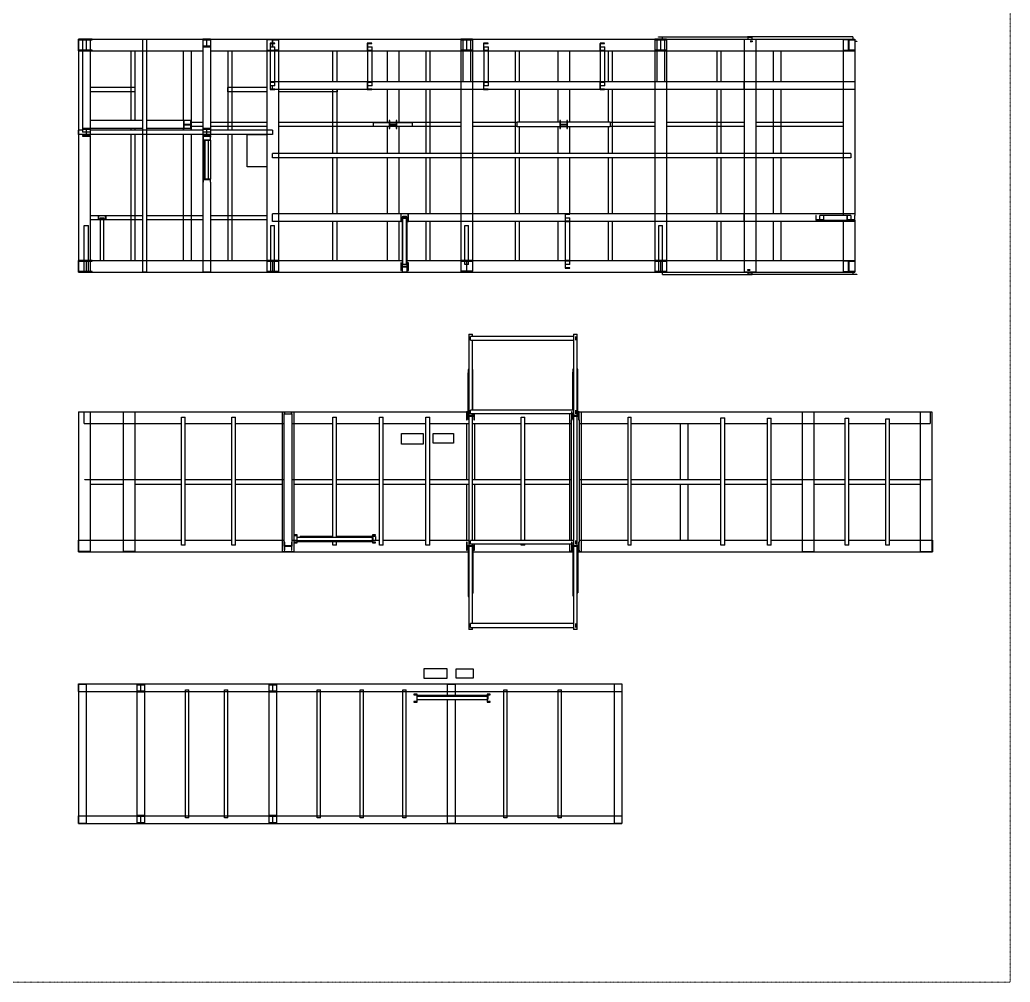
# Model space of a CAD drawing. Header units: inches. Extents: x 19 to 715735, y 34 to 210034.
# Drawn here: x 148226 to 160474, y 122592 to 134485 of the extents above; entities that cross this region are included whole.
import ezdxf

# ---------------------------------------------------------------- set-up
doc = ezdxf.new("R2010")
doc.units = ezdxf.units.IN
doc.header["$MEASUREMENT"] = 0
doc.linetypes.add('DIVIDE2', pattern=[0.625, 0.25, -0.125, 0, -0.125, 0, -0.125])
doc.layers.add('CABLEROUTEALL-EMBED 1_DWG$0$DwgTemplate', color=7, linetype='Continuous')
doc.layers.add('Junction Boxes', color=1, linetype='Continuous')
doc.layers.add('Layout', color=6, linetype='Continuous', lineweight=20)

msp = doc.modelspace()

# ---------------------------------------------------------------- linework, layer by layer
at = {"layer": 'CABLEROUTEALL-EMBED 1_DWG$0$DwgTemplate', "color": 252, "linetype": 'Continuous'}
for p, q in [((148952, 134246), (148976, 134246)), ((148952, 134246), (148952, 131367)), ((148952, 134246), (148976, 134246)), ((148952, 134102), (148952, 134246)), ((148976, 134246), (148952, 134246)), ((148952, 134246), (148952, 134237)), ((148952, 134237), (148976, 134237)), ((149120, 134246), (148976, 134246)), ((148976, 134246), (148976, 134237)), ((148976, 134237), (149045, 134237)), ((149000, 134246), (149000, 133095)), ((149000, 134246), (149096, 134246)), ((149045, 134237), (149045, 134112)), ((149052, 134112), (149052, 134237)), ((149052, 134237), (149120, 134237)), ((149096, 134246), (149096, 133095)), ((149120, 134246), (150488, 134246)), ((149120, 134237), (149120, 134246)), ((149743, 134246), (149794, 134246)), ((149743, 134246), (149743, 131367)), ((149794, 134246), (149794, 131367)), ((150488, 134246), (150584, 134246)), ((150488, 134246), (150488, 133095)), ((150488, 134246), (150488, 134239)), ((150584, 134246), (150488, 134246)), ((150488, 134239), (150533, 134239)), ((150533, 134239), (150533, 134158)), ((150539, 134239), (150584, 134239)), ((150539, 134158), (150539, 134239)), ((150584, 134246), (150584, 133095)), ((150584, 134246), (153680, 134246)), ((150584, 134239), (150584, 134246)), ((151280, 134246), (151424, 134246)), ((151280, 134237), (151280, 134246)), ((151280, 134246), (151424, 134246)), ((151280, 134246), (151280, 131511)), ((151349, 134237), (151280, 134237)), ((151349, 134198), (151349, 134237)), ((151356, 134237), (151424, 134237)), ((151356, 134198), (151356, 134237)), ((151424, 134246), (151424, 134237)), ((151424, 134246), (151424, 131511)), ((153824, 134246), (153680, 134246)), ((153680, 134246), (153680, 134237)), ((153680, 134237), (153680, 134112)), ((153680, 134237), (153749, 134237)), ((153704, 134246), (153800, 134246)), ((153704, 134246), (153704, 133719)), ((153749, 134237), (153749, 134112)), ((153755, 134112), (153755, 134237)), ((153755, 134237), (153824, 134237)), ((153800, 134246), (153800, 133719)), ((153824, 134237), (153824, 134246)), ((153824, 134246), (156080, 134246)), ((153824, 134237), (153824, 134112)), ((156224, 134246), (156080, 134246)), ((156080, 134246), (156080, 134237)), ((156080, 134237), (156080, 134112)), ((156080, 134237), (156148, 134237)), ((156104, 134246), (156200, 134246)), ((156104, 134246), (156104, 133719)), ((156124, 134277), (157227, 134277)), ((156124, 134272), (156124, 134277)), ((157227, 134272), (156124, 134272)), ((156148, 134237), (156148, 134112)), ((156155, 134112), (156155, 134237)), ((156155, 134237), (156224, 134237)), ((156175, 134246), (156175, 134272)), ((156200, 134246), (156200, 133719)), ((156224, 134237), (156224, 134246)), ((156224, 134246), (158551, 134246)), ((156224, 134237), (156224, 134112)), ((157184, 134246), (157184, 131367)), ((157184, 134246), (157328, 134246)), ((157284, 134277), (157227, 134277)), ((157227, 134277), (157227, 134272)), ((157227, 134272), (157279, 134272)), ((157228, 134272), (157228, 134246)), ((157232, 134246), (157232, 134272)), ((157279, 134272), (157279, 134246)), ((158528, 134277), (157284, 134277)), ((157284, 134246), (157284, 134277)), ((157328, 134246), (157328, 131367)), ((158407, 134237), (158407, 134246)), ((158407, 134246), (158551, 134246)), ((158407, 134246), (158407, 132067)), ((158407, 134246), (158551, 134246)), ((158476, 134237), (158407, 134237)), ((158476, 134112), (158476, 134237)), ((158483, 134237), (158551, 134237)), ((158483, 134112), (158483, 134237)), ((158528, 134277), (158528, 134246)), ((158551, 134246), (158551, 134237)), ((158551, 134246), (158551, 132065)), ((158551, 134246), (158551, 134102)), ((148976, 134112), (148952, 134112)), ((148952, 134112), (148952, 134102)), ((148976, 134112), (148976, 134102)), ((149045, 134112), (148976, 134112)), ((149120, 134112), (149052, 134112)), ((149120, 134102), (149120, 134112)), ((150488, 134158), (150488, 134150)), ((150533, 134158), (150488, 134158)), ((150488, 134150), (150584, 134150)), ((150584, 134158), (150539, 134158)), ((150584, 134150), (150584, 134158)), ((151280, 134112), (151321, 134112)), ((151280, 134112), (151280, 134102)), ((151379, 134198), (151321, 134198)), ((151321, 134198), (151321, 134102)), ((151323, 134150), (151381, 134150)), ((151323, 134150), (151323, 133671)), ((151326, 134107), (151326, 134194)), ((151326, 134194), (151379, 134194)), ((151349, 134150), (151349, 134194)), ((151356, 134150), (151356, 134194)), ((151379, 134194), (151379, 134198)), ((151381, 133671), (151381, 134150)), ((151424, 134112), (151381, 134112)), ((151424, 134102), (151424, 134112)), ((152523, 134198), (152523, 134102)), ((152581, 134198), (152523, 134198)), ((152526, 134150), (152526, 133671)), ((152526, 134150), (152583, 134150)), ((152528, 134107), (152528, 134194)), ((152528, 134194), (152581, 134194)), ((152581, 134194), (152581, 134198)), ((152583, 133671), (152583, 134150)), ((153749, 134112), (153680, 134112)), ((153680, 134112), (153680, 134102)), ((153824, 134112), (153755, 134112)), ((153824, 134102), (153824, 134112)), ((153961, 134198), (153961, 134102)), ((154018, 134198), (153961, 134198)), ((153963, 134150), (153963, 133671)), ((153963, 134150), (154021, 134150)), ((153965, 134107), (153965, 134194)), ((153965, 134194), (154018, 134194)), ((154018, 134194), (154018, 134198)), ((154021, 133671), (154021, 134150)), ((155458, 134198), (155401, 134198)), ((155401, 134198), (155401, 134102)), ((155403, 134150), (155403, 133671)), ((155403, 134150), (155461, 134150)), ((155405, 134107), (155405, 134194)), ((155405, 134194), (155458, 134194)), ((155458, 134194), (155458, 134198)), ((155461, 133671), (155461, 134150)), ((156080, 134112), (156080, 134102)), ((156148, 134112), (156080, 134112)), ((156224, 134112), (156155, 134112)), ((156224, 134102), (156224, 134112)), ((157283, 134221), (157256, 134221)), ((157256, 134216), (157283, 134216)), ((157283, 134221), (157289, 134221)), ((157283, 134216), (157283, 134221)), ((157289, 134216), (157283, 134216)), ((158407, 134112), (158407, 134102)), ((158407, 134112), (158476, 134112)), ((158551, 134112), (158483, 134112)), ((158551, 134221), (158579, 134221)), ((158579, 134216), (158551, 134216)), ((158551, 134102), (158551, 134112)), ((158579, 134221), (158579, 134216)), ((148952, 134102), (148976, 134102)), ((148952, 134102), (148976, 134102)), ((148976, 134102), (149120, 134102)), ((149120, 134102), (150488, 134102)), ((149599, 134102), (149599, 133239)), ((149650, 134102), (149650, 133239)), ((150248, 134102), (150248, 133239)), ((150344, 134102), (150344, 133239)), ((150584, 134102), (151321, 134102)), ((150799, 134102), (150799, 133120)), ((150850, 134102), (150850, 133120)), ((151280, 134102), (151321, 134102)), ((151321, 134102), (151379, 134102)), ((151379, 134107), (151326, 134107)), ((151379, 134102), (151379, 134107)), ((151381, 134102), (152523, 134102)), ((151381, 134102), (151424, 134102)), ((152095, 134102), (152095, 133719)), ((152146, 134102), (152146, 133719)), ((152523, 134102), (152581, 134102)), ((152581, 134107), (152528, 134107)), ((152581, 134102), (152581, 134107)), ((152583, 134102), (153680, 134102)), ((152768, 134102), (152768, 133719)), ((152912, 134102), (152912, 133719)), ((153247, 134102), (153247, 133719)), ((153297, 134102), (153297, 133719)), ((153680, 134102), (153680, 131512)), ((153680, 134102), (153824, 134102)), ((153824, 134102), (153824, 131512)), ((153824, 134102), (153961, 134102)), ((153961, 134102), (154018, 134102)), ((154018, 134107), (153965, 134107)), ((154018, 134102), (154018, 134107)), ((154021, 134102), (155401, 134102)), ((154350, 134102), (154350, 133719)), ((154401, 134102), (154401, 133719)), ((154880, 134102), (154880, 133719)), ((155024, 134102), (155024, 133719)), ((155401, 134102), (155458, 134102)), ((155458, 134107), (155405, 134107)), ((155458, 134102), (155458, 134107)), ((155461, 134102), (156080, 134102)), ((155502, 134102), (155502, 133719)), ((155553, 134102), (155553, 133719)), ((156080, 134102), (156080, 131511)), ((156080, 134102), (156224, 134102)), ((156224, 134102), (156224, 131511)), ((156224, 134102), (158551, 134102)), ((156846, 134102), (156846, 133719)), ((156897, 134102), (156897, 133719)), ((157543, 134102), (157543, 133719)), ((157639, 134102), (157639, 133719)), ((158407, 134102), (158551, 134102)), ((149650, 133648), (149096, 133648)), ((149650, 133648), (149650, 133597)), ((150800, 133597), (150800, 133648)), ((151280, 133648), (150800, 133648)), ((151321, 133719), (151321, 133623)), ((151379, 133719), (151321, 133719)), ((151321, 133623), (151379, 133623)), ((151381, 133671), (151323, 133671)), ((151326, 133714), (151379, 133714)), ((151326, 133627), (151326, 133714)), ((151379, 133627), (151326, 133627)), ((151352, 133627), (151352, 133671)), ((151379, 133714), (151379, 133719)), ((151379, 133623), (151379, 133627)), ((152523, 133623), (151379, 133623)), ((152523, 133719), (151381, 133719)), ((152095, 133623), (152095, 132832)), ((152146, 133623), (152146, 132832)), ((152149, 133623), (152149, 133597)), ((152523, 133719), (152523, 133623)), ((152581, 133719), (152523, 133719)), ((152523, 133623), (152581, 133623)), ((152583, 133671), (152526, 133671)), ((152528, 133714), (152581, 133714)), ((152528, 133627), (152528, 133714)), ((152581, 133627), (152528, 133627)), ((152581, 133714), (152581, 133719)), ((152581, 133623), (152581, 133627)), ((153961, 133623), (152581, 133623)), ((153704, 133719), (152583, 133719)), ((152768, 133623), (152768, 133214)), ((152912, 133623), (152912, 133214)), ((153247, 133623), (153247, 132832)), ((153297, 133623), (153297, 132832)), ((153800, 133719), (153704, 133719)), ((153961, 133719), (153800, 133719)), ((153961, 133719), (153961, 133623)), ((154018, 133719), (153961, 133719)), ((153961, 133623), (154018, 133623)), ((154021, 133671), (153963, 133671)), ((153965, 133627), (153965, 133714)), ((153965, 133714), (154018, 133714)), ((154018, 133627), (153965, 133627)), ((154018, 133714), (154018, 133719)), ((154018, 133623), (154018, 133627)), ((155401, 133623), (154018, 133623)), ((155401, 133719), (154021, 133719)), ((154350, 133623), (154350, 132832)), ((154401, 133623), (154401, 133219)), ((154880, 133623), (154880, 133219)), ((155024, 133623), (155024, 133219)), ((155458, 133719), (155401, 133719)), ((155401, 133719), (155401, 133623)), ((155401, 133623), (155458, 133623)), ((155461, 133671), (155403, 133671)), ((155405, 133714), (155458, 133714)), ((155405, 133627), (155405, 133714)), ((155458, 133627), (155405, 133627)), ((155458, 133714), (155458, 133719)), ((155458, 133623), (155458, 133627)), ((157184, 133623), (155458, 133623)), ((156104, 133719), (155461, 133719)), ((155502, 133623), (155502, 133219)), ((155553, 133623), (155553, 132832)), ((156200, 133719), (156104, 133719)), ((157184, 133719), (156200, 133719)), ((156846, 133623), (156846, 132832)), ((156897, 133623), (156897, 132832)), ((157184, 133719), (157184, 133623)), ((157184, 133623), (157184, 133719)), ((158551, 133719), (157184, 133719)), ((158551, 133623), (157184, 133623)), ((157543, 133623), (157543, 132832)), ((157639, 133623), (157639, 132832)), ((158551, 133719), (158551, 133623)), ((149650, 133597), (149096, 133597)), ((151280, 133597), (150800, 133597)), ((152149, 133597), (151424, 133597)), ((149096, 133143), (149000, 133143)), ((149000, 133143), (149000, 133135)), ((149000, 133135), (149046, 133135)), ((149046, 133135), (149046, 133054)), ((149051, 133054), (149051, 133135)), ((149051, 133135), (149096, 133135)), ((149743, 133239), (149096, 133239)), ((149743, 133143), (149096, 133143)), ((149096, 133135), (149096, 133143)), ((149599, 133143), (149599, 133120)), ((149650, 133143), (149650, 133120)), ((150345, 133239), (149794, 133239)), ((150345, 133143), (149794, 133143)), ((150248, 133143), (150248, 133120)), ((150251, 133239), (150251, 133143)), ((150259, 133239), (150251, 133239)), ((150251, 133143), (150259, 133143)), ((150259, 133193), (150259, 133239)), ((150339, 133193), (150259, 133193)), ((150259, 133143), (150259, 133188)), ((150259, 133188), (150339, 133188)), ((150347, 133239), (150339, 133239)), ((150339, 133239), (150339, 133193)), ((150339, 133188), (150339, 133143)), ((150339, 133143), (150347, 133143)), ((150344, 133143), (150344, 133120)), ((150345, 133239), (150345, 133143)), ((150347, 133143), (150347, 133239)), ((150488, 133216), (150347, 133216)), ((150488, 133165), (150347, 133165)), ((150584, 133143), (150488, 133143)), ((150488, 133143), (150488, 133135)), ((150488, 133135), (150533, 133135)), ((150533, 133135), (150533, 133054)), ((150539, 133135), (150584, 133135)), ((150539, 133054), (150539, 133135)), ((151280, 133216), (150584, 133216)), ((151280, 133165), (150584, 133165)), ((150584, 133135), (150584, 133143)), ((152792, 133216), (151424, 133216)), ((152792, 133165), (151424, 133165)), ((152600, 133168), (152600, 133214)), ((153080, 133214), (152600, 133214)), ((153080, 133168), (152600, 133168)), ((152768, 133168), (152768, 132832)), ((152792, 133239), (152792, 133143)), ((152800, 133239), (152792, 133239)), ((152792, 133143), (152800, 133143)), ((152800, 133193), (152800, 133239)), ((152880, 133216), (152800, 133216)), ((152880, 133193), (152800, 133193)), ((152800, 133143), (152800, 133188)), ((152800, 133188), (152880, 133188)), ((152880, 133165), (152800, 133165)), ((152888, 133239), (152880, 133239)), ((152880, 133239), (152880, 133193)), ((152880, 133188), (152880, 133143)), ((152880, 133143), (152888, 133143)), ((152888, 133143), (152888, 133239)), ((153680, 133216), (152888, 133216)), ((153680, 133165), (152888, 133165)), ((152912, 133168), (152912, 132832)), ((153080, 133214), (153080, 133168)), ((154376, 133216), (153824, 133216)), ((154376, 133165), (153824, 133165)), ((155528, 133219), (154376, 133219)), ((154376, 133162), (154376, 133219)), ((155528, 133162), (154376, 133162)), ((154401, 133162), (154401, 132832)), ((154880, 133162), (154880, 132832)), ((154904, 133239), (154904, 133143)), ((154911, 133239), (154904, 133239)), ((154904, 133143), (154911, 133143)), ((154911, 133193), (154911, 133239)), ((154992, 133193), (154911, 133193)), ((154911, 133143), (154911, 133188)), ((154911, 133188), (154992, 133188)), ((155000, 133239), (154992, 133239)), ((154992, 133239), (154992, 133193)), ((154992, 133188), (154992, 133143)), ((154992, 133143), (155000, 133143)), ((155000, 133143), (155000, 133239)), ((155024, 133162), (155024, 132832)), ((155502, 133162), (155502, 132832)), ((155528, 133219), (155528, 133162)), ((156080, 133216), (155528, 133216)), ((156080, 133165), (155528, 133165)), ((157184, 133216), (156224, 133216)), ((157184, 133165), (156224, 133165)), ((158407, 133216), (157328, 133216)), ((158407, 133165), (157328, 133165)), ((148952, 133069), (148952, 133120)), ((149000, 133120), (148952, 133120)), ((149046, 133069), (148952, 133069)), ((149096, 133095), (149000, 133095)), ((149000, 133054), (149000, 133047)), ((149046, 133054), (149000, 133054)), ((149000, 133047), (149096, 133047)), ((150533, 133069), (149051, 133069)), ((149096, 133054), (149051, 133054)), ((150488, 133120), (149096, 133120)), ((149096, 133095), (149096, 133054)), ((149096, 133047), (149096, 133054)), ((149096, 133047), (149096, 131511)), ((149599, 133069), (149599, 131511)), ((149650, 133069), (149650, 131511)), ((150248, 133069), (150248, 131511)), ((150344, 133069), (150344, 131511)), ((150584, 133095), (150488, 133095)), ((150488, 133095), (150488, 133054)), ((150488, 133054), (150488, 133047)), ((150533, 133054), (150488, 133054)), ((150488, 133047), (150584, 133047)), ((150488, 133047), (150488, 133034)), ((150488, 133034), (150488, 132996)), ((150496, 133034), (150488, 133034)), ((150496, 132999), (150496, 133034)), ((151352, 133069), (150539, 133069)), ((150584, 133054), (150539, 133054)), ((150586, 133034), (150579, 133034)), ((150579, 133034), (150579, 132999)), ((151352, 133120), (150584, 133120)), ((150584, 133095), (150584, 133054)), ((150584, 133047), (150584, 133054)), ((150584, 133047), (150584, 133034)), ((150586, 132996), (150586, 133034)), ((150799, 133069), (150799, 131511)), ((150850, 133069), (150850, 131511)), ((151352, 133120), (151352, 133069)), ((150488, 132996), (150488, 132516)), ((150488, 132996), (150586, 132996)), ((150579, 132999), (150496, 132999)), ((150508, 132516), (150508, 132996)), ((150508, 132516), (150508, 132996)), ((150518, 132516), (150518, 132996)), ((150557, 132996), (150557, 132516)), ((150584, 132996), (150584, 132516)), ((158503, 132832), (151352, 132832)), ((151352, 132781), (151352, 132832)), ((158503, 132781), (151352, 132781)), ((152095, 132781), (152095, 132087)), ((152146, 132781), (152146, 132087)), ((152768, 132781), (152768, 132087)), ((152912, 132781), (152912, 132087)), ((153247, 132781), (153247, 132087)), ((153297, 132781), (153297, 132087)), ((154350, 132781), (154350, 132087)), ((154401, 132781), (154401, 132087)), ((154880, 132781), (154880, 132087)), ((155024, 132781), (155024, 132087)), ((155502, 132781), (155502, 132087)), ((155553, 132781), (155553, 132087)), ((156846, 132781), (156846, 132087)), ((156897, 132781), (156897, 132087)), ((157543, 132781), (157543, 132087)), ((157639, 132781), (157639, 132087)), ((158503, 132832), (158503, 132781)), ((150586, 132516), (150488, 132516)), ((150488, 132516), (150488, 132477)), ((150488, 132477), (150488, 131367)), ((150488, 132477), (150496, 132477)), ((150496, 132513), (150579, 132513)), ((150496, 132477), (150496, 132513)), ((150579, 132513), (150579, 132477)), ((150579, 132477), (150586, 132477)), ((150584, 132477), (150584, 131367)), ((150586, 132477), (150586, 132516)), ((149743, 132064), (149096, 132064)), ((149204, 132062), (149196, 132062)), ((149196, 132062), (149196, 132016)), ((149204, 132021), (149204, 132062)), ((149221, 132039), (149221, 131511)), ((149221, 132039), (149267, 132039)), ((149267, 131511), (149267, 132039)), ((149292, 132062), (149283, 132062)), ((149283, 132062), (149283, 132021)), ((149292, 132016), (149292, 132062)), ((150488, 132064), (149794, 132064)), ((151280, 132064), (150584, 132064)), ((152936, 132087), (151352, 132087)), ((151352, 131991), (151352, 132087)), ((152944, 132087), (152936, 132087)), ((152936, 132087), (152936, 131991)), ((153024, 132087), (152944, 132087)), ((152944, 132042), (152944, 132087)), ((153024, 132042), (152944, 132042)), ((152944, 131991), (152944, 132036)), ((152944, 132036), (153024, 132036)), ((152954, 132036), (152954, 131437)), ((152961, 131463), (152961, 132060)), ((152961, 132060), (153007, 132060)), ((153007, 131463), (153007, 132060)), ((153014, 132036), (153014, 131437)), ((153024, 132087), (153024, 132042)), ((153032, 132087), (153024, 132087)), ((153024, 132036), (153024, 131991)), ((154969, 132087), (153032, 132087)), ((153032, 131991), (153032, 132087)), ((154969, 132087), (154969, 131991)), ((155026, 132087), (154969, 132087)), ((154971, 132039), (154971, 131463)), ((154971, 132039), (155029, 132039)), ((154973, 132082), (155026, 132082)), ((154973, 131996), (154973, 132082)), ((157184, 132087), (155026, 132087)), ((155026, 132082), (155026, 132087)), ((155029, 131463), (155029, 132039)), ((157184, 132087), (157184, 131991)), ((157184, 131991), (157184, 132087)), ((158551, 132087), (157184, 132087)), ((158071, 132065), (158071, 132008)), ((158076, 132065), (158071, 132065)), ((158076, 132012), (158076, 132065)), ((158503, 132067), (158119, 132067)), ((158119, 132010), (158119, 132067)), ((158167, 132065), (158163, 132065)), ((158163, 132065), (158163, 132012)), ((158167, 132008), (158167, 132065)), ((158460, 132065), (158455, 132065)), ((158455, 132065), (158455, 132008)), ((158460, 132012), (158460, 132065)), ((158503, 132067), (158503, 132010)), ((158551, 132065), (158547, 132065)), ((158547, 132065), (158547, 132012)), ((158551, 132087), (158551, 132065)), ((158551, 132008), (158551, 132065)), ((149020, 131367), (149020, 131943)), ((149020, 131943), (149077, 131943)), ((149077, 131367), (149077, 131943)), ((149221, 132013), (149096, 132013)), ((149196, 132016), (149292, 132016)), ((149283, 132021), (149204, 132021)), ((149743, 132013), (149267, 132013)), ((150488, 132013), (149794, 132013)), ((151280, 132013), (150584, 132013)), ((151329, 131943), (151375, 131943)), ((151329, 131367), (151329, 131943)), ((152936, 131991), (151352, 131991)), ((151375, 131367), (151375, 131943)), ((152095, 131991), (152095, 131511)), ((152146, 131991), (152146, 131511)), ((152768, 131991), (152768, 131511)), ((152912, 131991), (152912, 131511)), ((152936, 131991), (152944, 131991)), ((152961, 131991), (152944, 131991)), ((153024, 131991), (153007, 131991)), ((153024, 131991), (153032, 131991)), ((154969, 131991), (153032, 131991)), ((153247, 131991), (153247, 131511)), ((153297, 131991), (153297, 131511)), ((153729, 131943), (153775, 131943)), ((153729, 131463), (153729, 131943)), ((153775, 131463), (153775, 131943)), ((154350, 131991), (154350, 131511)), ((154401, 131991), (154401, 131511)), ((154880, 131991), (154880, 131511)), ((154969, 131991), (155026, 131991)), ((155026, 131996), (154973, 131996)), ((155026, 131991), (155026, 131996)), ((157184, 131991), (155029, 131991)), ((155502, 131991), (155502, 131511)), ((155553, 131991), (155553, 131511)), ((156129, 131367), (156129, 131943)), ((156129, 131943), (156175, 131943)), ((156175, 131367), (156175, 131943)), ((156846, 131991), (156846, 131511)), ((156897, 131991), (156897, 131511)), ((158551, 131991), (157184, 131991)), ((157543, 131991), (157543, 131511)), ((157639, 131991), (157639, 131511)), ((158071, 132008), (158167, 132008)), ((158163, 132012), (158076, 132012)), ((158119, 132010), (158503, 132010)), ((158407, 132010), (158407, 131367)), ((158455, 132008), (158551, 132008)), ((158547, 132012), (158460, 132012)), ((158551, 132008), (158551, 131367)), ((158551, 132008), (158551, 131991)), ((148952, 131367), (148952, 131511)), ((148952, 131511), (148976, 131511)), ((148952, 131511), (148952, 131501)), ((148976, 131511), (148952, 131511)), ((148952, 131501), (148976, 131501)), ((148976, 131511), (148976, 131501)), ((149120, 131511), (148976, 131511)), ((148976, 131501), (149045, 131501)), ((149045, 131501), (149045, 131376)), ((149052, 131501), (149120, 131501)), ((149052, 131376), (149052, 131501)), ((149096, 131501), (149096, 131376)), ((149120, 131511), (151280, 131511)), ((149120, 131501), (149120, 131511)), ((151424, 131511), (151280, 131511)), ((151280, 131511), (151280, 131501)), ((151280, 131501), (151349, 131501)), ((151280, 131501), (151280, 131376)), ((151349, 131501), (151349, 131376)), ((151356, 131501), (151424, 131501)), ((151356, 131376), (151356, 131501)), ((151424, 131511), (152961, 131511)), ((151424, 131501), (151424, 131511)), ((151424, 131501), (151424, 131376)), ((152944, 131482), (152936, 131482)), ((152936, 131482), (152936, 131386)), ((152944, 131437), (152944, 131482)), ((153024, 131437), (152944, 131437)), ((152944, 131431), (153024, 131431)), ((152944, 131386), (152944, 131431)), ((152954, 131431), (152954, 131367)), ((153007, 131463), (152961, 131463)), ((153007, 131511), (153680, 131511)), ((153014, 131431), (153014, 131367)), ((153032, 131482), (153024, 131482)), ((153024, 131482), (153024, 131437)), ((153024, 131431), (153024, 131386)), ((153032, 131386), (153032, 131482)), ((153824, 131512), (153680, 131512)), ((153680, 131512), (153680, 131502)), ((153680, 131502), (153680, 131377)), ((153680, 131502), (153749, 131502)), ((153680, 131501), (153680, 131502)), ((153729, 131501), (153680, 131501)), ((153775, 131463), (153729, 131463)), ((153749, 131502), (153749, 131377)), ((153755, 131377), (153755, 131502)), ((153755, 131502), (153824, 131502)), ((153775, 131501), (153824, 131501)), ((153824, 131502), (153824, 131512)), ((153824, 131511), (154969, 131511)), ((153824, 131502), (153824, 131377)), ((153824, 131502), (153824, 131501)), ((154969, 131511), (154969, 131415)), ((155026, 131511), (154969, 131511)), ((155029, 131463), (154971, 131463)), ((154973, 131420), (154973, 131506)), ((154973, 131506), (155026, 131506)), ((155026, 131420), (154973, 131420)), ((155026, 131506), (155026, 131511)), ((155026, 131415), (155026, 131420)), ((155029, 131511), (156080, 131511)), ((156224, 131511), (156080, 131511)), ((156080, 131511), (156080, 131501)), ((156080, 131501), (156080, 131376)), ((156080, 131501), (156148, 131501)), ((156148, 131501), (156148, 131376)), ((156155, 131376), (156155, 131501)), ((156155, 131501), (156224, 131501)), ((156224, 131511), (158551, 131511)), ((156224, 131501), (156224, 131511)), ((156224, 131501), (156224, 131376)), ((158407, 131511), (158551, 131511)), ((158407, 131501), (158407, 131511)), ((158476, 131501), (158407, 131501)), ((158476, 131376), (158476, 131501)), ((158483, 131376), (158483, 131501)), ((158483, 131501), (158551, 131501)), ((158551, 131511), (158551, 131367)), ((158551, 131511), (158551, 131501)), ((148976, 131376), (148952, 131376)), ((148952, 131376), (148952, 131367)), ((148976, 131367), (148952, 131367)), ((148952, 131367), (148976, 131367)), ((148952, 131367), (148976, 131367)), ((148976, 131376), (148976, 131367)), ((149045, 131376), (148976, 131376)), ((148976, 131367), (149120, 131367)), ((149077, 131367), (149020, 131367)), ((149120, 131376), (149052, 131376)), ((149120, 131367), (149120, 131376)), ((149120, 131367), (151280, 131367)), ((149794, 131367), (149743, 131367)), ((150584, 131367), (150488, 131367)), ((151280, 131376), (151280, 131367)), ((151349, 131376), (151280, 131376)), ((151280, 131367), (151424, 131367)), ((151375, 131367), (151329, 131367)), ((151424, 131376), (151356, 131376)), ((151424, 131367), (151424, 131376)), ((151424, 131367), (156080, 131367)), ((152936, 131386), (152944, 131386)), ((153014, 131367), (152954, 131367)), ((153024, 131386), (153032, 131386)), ((153749, 131377), (153680, 131377)), ((153680, 131377), (153680, 131368)), ((153680, 131368), (153680, 131367)), ((153680, 131368), (153824, 131368)), ((153680, 131368), (153680, 131367)), ((153824, 131367), (153680, 131367)), ((153680, 131367), (153824, 131367)), ((153824, 131377), (153755, 131377)), ((153824, 131368), (153824, 131377)), ((153824, 131368), (153824, 131367)), ((153824, 131367), (153824, 131368)), ((154969, 131415), (155026, 131415)), ((156148, 131376), (156080, 131376)), ((156080, 131376), (156080, 131367)), ((156080, 131367), (156224, 131367)), ((156175, 131367), (156129, 131367)), ((156224, 131376), (156155, 131376)), ((156175, 131337), (156175, 131367)), ((156175, 131337), (157228, 131337)), ((156224, 131367), (156224, 131376)), ((156224, 131367), (158551, 131367)), ((157328, 131367), (157184, 131367)), ((157223, 131397), (157227, 131397)), ((157227, 131392), (157223, 131392)), ((157227, 131397), (157227, 131392)), ((157256, 131397), (157227, 131397)), ((157227, 131392), (157256, 131392)), ((157228, 131367), (157228, 131337)), ((157228, 131337), (157283, 131337)), ((157232, 131341), (157232, 131367)), ((157283, 131341), (157232, 131341)), ((157279, 131367), (157279, 131341)), ((157283, 131341), (158579, 131341)), ((157283, 131337), (157283, 131341)), ((158579, 131337), (157283, 131337)), ((157284, 131341), (157284, 131367)), ((158407, 131376), (158476, 131376)), ((158407, 131376), (158407, 131367)), ((158551, 131367), (158407, 131367)), ((158407, 131367), (158551, 131367)), ((158551, 131376), (158483, 131376)), ((158528, 131367), (158528, 131341)), ((158551, 131367), (158551, 131376)), ((158579, 131341), (158579, 131337)), ((153777, 130599), (153777, 126951)), ((153777, 130599), (153823, 130599)), ((153800, 130527), (153800, 130573)), ((155073, 130573), (153800, 130573)), ((153823, 130573), (153823, 130599)), ((155073, 130599), (155073, 126951)), ((155073, 130599), (155119, 130599)), ((155096, 130573), (155096, 130527)), ((155119, 126951), (155119, 130599)), ((153800, 130527), (155073, 130527)), ((153823, 129662), (153823, 130527)), ((153770, 130163), (153770, 130123)), ((153777, 130163), (153770, 130163)), ((153770, 129594), (153770, 130123)), ((153770, 130123), (153775, 130123)), ((153775, 130160), (153777, 130160)), ((153775, 130123), (153775, 130160)), ((153775, 130123), (153775, 129594)), ((153830, 130163), (153823, 130163)), ((153823, 130160), (153830, 130160)), ((153830, 130160), (153830, 130163)), ((153830, 129662), (153830, 130160)), ((155066, 130169), (155066, 130129)), ((155073, 130169), (155066, 130169)), ((155066, 130129), (155071, 130129)), ((155066, 129662), (155066, 130129)), ((155071, 130129), (155071, 130165)), ((155071, 130165), (155073, 130165)), ((155071, 130129), (155071, 129662)), ((155126, 130169), (155119, 130169)), ((155119, 130165), (155126, 130165)), ((155126, 130165), (155126, 130169)), ((155126, 129594), (155126, 130165)), ((148952, 129639), (149096, 129639)), ((148952, 129639), (148952, 127915)), ((149024, 129639), (153752, 129639)), ((149024, 129495), (149024, 129639)), ((149096, 129639), (149096, 127915)), ((149504, 129639), (149504, 127915)), ((149504, 129639), (149648, 129639)), ((149648, 129639), (149648, 127915)), ((151472, 129639), (151472, 127911)), ((151472, 129639), (151616, 129639)), ((151496, 129636), (151496, 129615)), ((151504, 129615), (151496, 129615)), ((151496, 129615), (151592, 129615)), ((151496, 127981), (151496, 129615)), ((151504, 129615), (151504, 129636)), ((151584, 129615), (151584, 129636)), ((151592, 129615), (151584, 129615)), ((151592, 129615), (151592, 129636)), ((151592, 129615), (151592, 127981)), ((151616, 129639), (151616, 127911)), ((153752, 129639), (153752, 129543)), ((153760, 129639), (153752, 129639)), ((153760, 129639), (153770, 129639)), ((153760, 129594), (153760, 129639)), ((153840, 129594), (153760, 129594)), ((153760, 129588), (153840, 129588)), ((153760, 129543), (153760, 129588)), ((153770, 129547), (153770, 129588)), ((153775, 129588), (153775, 129547)), ((153777, 129584), (153775, 129584)), ((153800, 129616), (153800, 129662)), ((155073, 129662), (153800, 129662)), ((155048, 129616), (153800, 129616)), ((153823, 128052), (153823, 129616)), ((153830, 129584), (153823, 129584)), ((153830, 129594), (153830, 129616)), ((153830, 129584), (153830, 129588)), ((153840, 129616), (153840, 129594)), ((153840, 129588), (153840, 129543)), ((153848, 129543), (153848, 129616)), ((155024, 129616), (155024, 128052)), ((155048, 129639), (155048, 129543)), ((155055, 129639), (155048, 129639)), ((155055, 129594), (155055, 129639)), ((155073, 129616), (155055, 129616)), ((155136, 129594), (155055, 129594)), ((155055, 129588), (155136, 129588)), ((155055, 129543), (155055, 129588)), ((155066, 129594), (155066, 129616)), ((155066, 129553), (155066, 129588)), ((155071, 129616), (155071, 129594)), ((155071, 129588), (155071, 129553)), ((155096, 129662), (155096, 129616)), ((155126, 129639), (155136, 129639)), ((155136, 129639), (155136, 129594)), ((155144, 129639), (155136, 129639)), ((155136, 129588), (155136, 129543)), ((155144, 129543), (155144, 129639)), ((155144, 129639), (159483, 129639)), ((155144, 129639), (155168, 129639)), ((155168, 129639), (155168, 127912)), ((157903, 129639), (157903, 127912)), ((157903, 129639), (158047, 129639)), ((158047, 129639), (158047, 127912)), ((159360, 129639), (159504, 129639)), ((159360, 129639), (159360, 127912)), ((159483, 129639), (159483, 129495)), ((159504, 129639), (159504, 127912)), ((149024, 129495), (150225, 129495)), ((150225, 127992), (150225, 129575)), ((150225, 129575), (150271, 129575)), ((150271, 127992), (150271, 129575)), ((150271, 129495), (150849, 129495)), ((150849, 129575), (150895, 129575)), ((150849, 127992), (150849, 129575)), ((150895, 127992), (150895, 129575)), ((150895, 129495), (151496, 129495)), ((151592, 129495), (152097, 129495)), ((152097, 128089), (152097, 129575)), ((152097, 129575), (152143, 129575)), ((152143, 128089), (152143, 129575)), ((152143, 129495), (152673, 129495)), ((152673, 127992), (152673, 129575)), ((152673, 129575), (152719, 129575)), ((152719, 127992), (152719, 129575)), ((152719, 129495), (153249, 129495)), ((153249, 127992), (153249, 129575)), ((153249, 129575), (153295, 129575)), ((153295, 127992), (153295, 129575)), ((153295, 129495), (153777, 129495)), ((153752, 129543), (153760, 129543)), ((153752, 129495), (153752, 128805)), ((153775, 129547), (153770, 129547)), ((153823, 129495), (154425, 129495)), ((153840, 129543), (153848, 129543)), ((153848, 129495), (153848, 128805)), ((154425, 128052), (154425, 129575)), ((154425, 129575), (154471, 129575)), ((154471, 128052), (154471, 129575)), ((154471, 129495), (155048, 129495)), ((155048, 129543), (155055, 129543)), ((155048, 128052), (155048, 129543)), ((155071, 129553), (155066, 129553)), ((155136, 129543), (155144, 129543)), ((155144, 129543), (155144, 128029)), ((155144, 129495), (155749, 129495)), ((155749, 127992), (155749, 129575)), ((155749, 129575), (155786, 129575)), ((155786, 127992), (155786, 129575)), ((155786, 129495), (156897, 129495)), ((156392, 129495), (156392, 128805)), ((156488, 129495), (156488, 128805)), ((156897, 129566), (156943, 129566)), ((156897, 127992), (156897, 129566)), ((156943, 127992), (156943, 129566)), ((156943, 129495), (157472, 129495)), ((157472, 127992), (157472, 129562)), ((157472, 129562), (157519, 129562)), ((157519, 127992), (157519, 129562)), ((157519, 129495), (158432, 129495)), ((158432, 129563), (158478, 129563)), ((158432, 127992), (158432, 129563)), ((158478, 127992), (158478, 129563)), ((158478, 129495), (158935, 129495)), ((158935, 127992), (158935, 129555)), ((158935, 129555), (158981, 129555)), ((158981, 127992), (158981, 129555)), ((158981, 129495), (159483, 129495)), ((149032, 128805), (150225, 128805)), ((149032, 128800), (149032, 128805)), ((150225, 128800), (149032, 128800)), ((149096, 128745), (149504, 128745)), ((149648, 128745), (150225, 128745)), ((150271, 128805), (150849, 128805)), ((150849, 128800), (150271, 128800)), ((150271, 128745), (150849, 128745)), ((150895, 128805), (151496, 128805)), ((151496, 128800), (150895, 128800)), ((150895, 128745), (151472, 128745)), ((151592, 128805), (152097, 128805)), ((152097, 128800), (151592, 128800)), ((151616, 128745), (152097, 128745)), ((152143, 128805), (152673, 128805)), ((152673, 128800), (152143, 128800)), ((152143, 128745), (152673, 128745)), ((152719, 128805), (153249, 128805)), ((153249, 128800), (152719, 128800)), ((152719, 128745), (153249, 128745)), ((153295, 128805), (153777, 128805)), ((153777, 128800), (153295, 128800)), ((153295, 128745), (153777, 128745)), ((153752, 128745), (153752, 128055)), ((153823, 128805), (154425, 128805)), ((154425, 128800), (153823, 128800)), ((153823, 128745), (154425, 128745)), ((153848, 128745), (153848, 128055)), ((154471, 128805), (155048, 128805)), ((155048, 128800), (154471, 128800)), ((154471, 128745), (155024, 128745)), ((155144, 128805), (155749, 128805)), ((155749, 128800), (155144, 128800)), ((155168, 128745), (155749, 128745)), ((155786, 128805), (156897, 128805)), ((156897, 128800), (155786, 128800)), ((155786, 128745), (156897, 128745)), ((156392, 128745), (156392, 128055)), ((156488, 128745), (156488, 128055)), ((156943, 128805), (157472, 128805)), ((157472, 128800), (156943, 128800)), ((156943, 128745), (157472, 128745)), ((157519, 128805), (158432, 128805)), ((158432, 128800), (157519, 128800)), ((157519, 128745), (157903, 128745)), ((158047, 128745), (158432, 128745)), ((158478, 128805), (158935, 128805)), ((158935, 128800), (158478, 128800)), ((158478, 128745), (158935, 128745)), ((158981, 128805), (159490, 128805)), ((159490, 128800), (158981, 128800)), ((158981, 128745), (159360, 128745)), ((159490, 128805), (159490, 128800)), ((151656, 128119), (151617, 128119)), ((151617, 128119), (151617, 128112)), ((151617, 128112), (151653, 128112)), ((151653, 128112), (151653, 128029)), ((151656, 128022), (151656, 128119)), ((152624, 128119), (152586, 128119)), ((152586, 128119), (152586, 128022)), ((152589, 128029), (152589, 128112)), ((152589, 128112), (152624, 128112)), ((152624, 128112), (152624, 128119)), ((148952, 127911), (148952, 128055)), ((148952, 128055), (150225, 128055)), ((150271, 127992), (150225, 127992)), ((150271, 128055), (150849, 128055)), ((150895, 127992), (150849, 127992)), ((150895, 128055), (151496, 128055)), ((151496, 128029), (151496, 127933)), ((151504, 128029), (151496, 128029)), ((151504, 127984), (151504, 128029)), ((151584, 128029), (151584, 127984)), ((151592, 128029), (151584, 128029)), ((151592, 128055), (151653, 128055)), ((151592, 127933), (151592, 128029)), ((151653, 128029), (151617, 128029)), ((151617, 128029), (151617, 128022)), ((151617, 128022), (151656, 128022)), ((152586, 128089), (151656, 128089)), ((151656, 128051), (152586, 128051)), ((151656, 128045), (152586, 128045)), ((151656, 128040), (152586, 128040)), ((152097, 128099), (151693, 128099)), ((151693, 128089), (151693, 128099)), ((152097, 127992), (152097, 128040)), ((152143, 127992), (152097, 127992)), ((152586, 128099), (152143, 128099)), ((152143, 127992), (152143, 128040)), ((152586, 128022), (152624, 128022)), ((152623, 128099), (152589, 128099)), ((152590, 128089), (152589, 128089)), ((152589, 128051), (152590, 128051)), ((152624, 128029), (152589, 128029)), ((152590, 128089), (152590, 128051)), ((152590, 128055), (152623, 128055)), ((152590, 128055), (152673, 128055)), ((152623, 128099), (152623, 128055)), ((152623, 128055), (152623, 128055)), ((152624, 128022), (152624, 128029)), ((152719, 127992), (152673, 127992)), ((152719, 128055), (153249, 128055)), ((153295, 127992), (153249, 127992)), ((153295, 128055), (153777, 128055)), ((153760, 128029), (153752, 128029)), ((153752, 128029), (153752, 127933)), ((153760, 127984), (153760, 128029)), ((155073, 128052), (153800, 128052)), ((153800, 128006), (153800, 128052)), ((155048, 128006), (153800, 128006)), ((153823, 128055), (154425, 128055)), ((153823, 127023), (153823, 128006)), ((153840, 128006), (153840, 127984)), ((153848, 127933), (153848, 128006)), ((154425, 127992), (154425, 128006)), ((154471, 127992), (154425, 127992)), ((154471, 128055), (155048, 128055)), ((154471, 127992), (154471, 128006)), ((155024, 128006), (155024, 127912)), ((155048, 128029), (155048, 127933)), ((155055, 128029), (155048, 128029)), ((155055, 127984), (155055, 128029)), ((155073, 128006), (155055, 128006)), ((155096, 128052), (155096, 128006)), ((155136, 128029), (155136, 127984)), ((155144, 128029), (155136, 128029)), ((155144, 128055), (155749, 128055)), ((155144, 127933), (155144, 128029)), ((155786, 127992), (155749, 127992)), ((155786, 128055), (156897, 128055)), ((156943, 127992), (156897, 127992)), ((156943, 128055), (157472, 128055)), ((157519, 127992), (157472, 127992)), ((157519, 128055), (158432, 128055)), ((158478, 127992), (158432, 127992)), ((158478, 128055), (158935, 128055)), ((158981, 127992), (158935, 127992)), ((158981, 128055), (159511, 128055)), ((159511, 128055), (159511, 127911)), ((149096, 127915), (148952, 127915)), ((148952, 127911), (153770, 127911)), ((149648, 127915), (149504, 127915)), ((151616, 127911), (151472, 127911)), ((151592, 127981), (151496, 127981)), ((151496, 127933), (151504, 127933)), ((151584, 127984), (151504, 127984)), ((151504, 127933), (151504, 127979)), ((151504, 127979), (151584, 127979)), ((151584, 127979), (151584, 127933)), ((151584, 127933), (151592, 127933)), ((153752, 127933), (153760, 127933)), ((153840, 127984), (153760, 127984)), ((153760, 127933), (153760, 127979)), ((153760, 127979), (153840, 127979)), ((153770, 127976), (153777, 127976)), ((153770, 127976), (153770, 127400)), ((153823, 127976), (153830, 127976)), ((153830, 127976), (153830, 127400)), ((153830, 127911), (155066, 127911)), ((153840, 127979), (153840, 127933)), ((153840, 127933), (153848, 127933)), ((155066, 127912), (155024, 127912)), ((155048, 127933), (155055, 127933)), ((155048, 127915), (155048, 127933)), ((155066, 127915), (155048, 127915)), ((155136, 127984), (155055, 127984)), ((155055, 127933), (155055, 127979)), ((155055, 127979), (155136, 127979)), ((155066, 127979), (155066, 127405)), ((155126, 127979), (155126, 127405)), ((155144, 127915), (155126, 127915)), ((155168, 127912), (155126, 127912)), ((155126, 127911), (159511, 127911)), ((155136, 127979), (155136, 127933)), ((155136, 127933), (155144, 127933)), ((155144, 127933), (155144, 127915)), ((158047, 127912), (157903, 127912)), ((159504, 127912), (159360, 127912)), ((153777, 127400), (153770, 127400)), ((153770, 127400), (153770, 127360)), ((153775, 127360), (153775, 127396)), ((153775, 127396), (153777, 127396)), ((153830, 127400), (153823, 127400)), ((153823, 127396), (153830, 127396)), ((153830, 127396), (153830, 127400)), ((155066, 127405), (155066, 127365)), ((155073, 127405), (155066, 127405)), ((155071, 127402), (155073, 127402)), ((155071, 127365), (155071, 127402)), ((155126, 127405), (155119, 127405)), ((155119, 127402), (155126, 127402)), ((155126, 127402), (155126, 127405)), ((153770, 127360), (153775, 127360)), ((155066, 127365), (155071, 127365)), ((153800, 126977), (153800, 127023)), ((155073, 127023), (153800, 127023)), ((155096, 127023), (155096, 126977)), ((153823, 126951), (153777, 126951)), ((153800, 126977), (155073, 126977)), ((153823, 126951), (153823, 126977)), ((155119, 126951), (155073, 126951)), ((148952, 126183), (148952, 126279)), ((148952, 126279), (155672, 126279)), ((148952, 126275), (148952, 124554)), ((148952, 126275), (149048, 126275)), ((149048, 126275), (149048, 124554)), ((149672, 126275), (149672, 126268)), ((149768, 126275), (149672, 126275)), ((149672, 126275), (149672, 124554)), ((149672, 126275), (149768, 126275)), ((149768, 126268), (149768, 126275)), ((149768, 126275), (149768, 124554)), ((151304, 126275), (151400, 126275)), ((151304, 126275), (151304, 124554)), ((151400, 126275), (151304, 126275)), ((151304, 126275), (151304, 126268)), ((151400, 126275), (151400, 124554)), ((151400, 126268), (151400, 126275)), ((153512, 126275), (153608, 126275)), ((153512, 126275), (153512, 126137)), ((153608, 126275), (153608, 126137)), ((155576, 126279), (155672, 126279)), ((155576, 126279), (155576, 124552)), ((155672, 126279), (155672, 126183)), ((155672, 126279), (155672, 124552)), ((148952, 126183), (149672, 126183)), ((149672, 126268), (149717, 126268)), ((149717, 126187), (149672, 126187)), ((149672, 126187), (149672, 126179)), ((149672, 126179), (149768, 126179)), ((149717, 126268), (149717, 126187)), ((149723, 126187), (149723, 126268)), ((149723, 126268), (149768, 126268)), ((149768, 126187), (149723, 126187)), ((149768, 126179), (149768, 126187)), ((149768, 126183), (151304, 126183)), ((150276, 124622), (150276, 126206)), ((150276, 126206), (150317, 126206)), ((150317, 124622), (150317, 126206)), ((150756, 124622), (150756, 126206)), ((150756, 126206), (150797, 126206)), ((150797, 124622), (150797, 126206)), ((151304, 126268), (151349, 126268)), ((151349, 126187), (151304, 126187)), ((151304, 126187), (151304, 126179)), ((151304, 126179), (151400, 126179)), ((151349, 126268), (151349, 126187)), ((151355, 126187), (151355, 126268)), ((151355, 126268), (151400, 126268)), ((151400, 126187), (151355, 126187)), ((151400, 126179), (151400, 126187)), ((151400, 126183), (155672, 126183)), ((151903, 126206), (151944, 126206)), ((151903, 124622), (151903, 126206)), ((151944, 124622), (151944, 126206)), ((152435, 126206), (152477, 126206)), ((152435, 124622), (152435, 126206)), ((152477, 124622), (152477, 126206)), ((152963, 124622), (152963, 126206)), ((152963, 126206), (153005, 126206)), ((153005, 124622), (153005, 126206)), ((153138, 126152), (153100, 126152)), ((153100, 126152), (153100, 126144)), ((153138, 126054), (153138, 126152)), ((154006, 126152), (154006, 126054)), ((154044, 126152), (154006, 126152)), ((154044, 126144), (154044, 126152)), ((154211, 126206), (154253, 126206)), ((154211, 124622), (154211, 126206)), ((154253, 124622), (154253, 126206)), ((154883, 124622), (154883, 126206)), ((154883, 126206), (154924, 126206)), ((154924, 124622), (154924, 126206)), ((153100, 126144), (153135, 126144)), ((153135, 126061), (153100, 126061)), ((153100, 126061), (153100, 126054)), ((153100, 126054), (153138, 126054)), ((153135, 126144), (153135, 126061)), ((153138, 126137), (154006, 126137)), ((154006, 126133), (153138, 126133)), ((154006, 126123), (153138, 126123)), ((153138, 126084), (154006, 126084)), ((153512, 126084), (153512, 124554)), ((153608, 126084), (153608, 124554)), ((154006, 126054), (154044, 126054)), ((154009, 126144), (154044, 126144)), ((154009, 126061), (154009, 126144)), ((154009, 126137), (154013, 126137)), ((154013, 126133), (154009, 126133)), ((154010, 126123), (154009, 126123)), ((154009, 126084), (154010, 126084)), ((154044, 126061), (154009, 126061)), ((154010, 126123), (154010, 126084)), ((154010, 126088), (154013, 126088)), ((154013, 126137), (154013, 126133)), ((154013, 126133), (154013, 126088)), ((154044, 126054), (154044, 126061)), ((148952, 124552), (148952, 124648)), ((148952, 124648), (149672, 124648)), ((149672, 124650), (149672, 124642)), ((149768, 124650), (149672, 124650)), ((149672, 124642), (149717, 124642)), ((149672, 124561), (149672, 124554)), ((149717, 124561), (149672, 124561)), ((149717, 124642), (149717, 124561)), ((149723, 124642), (149768, 124642)), ((149723, 124561), (149723, 124642)), ((149768, 124561), (149723, 124561)), ((149768, 124642), (149768, 124650)), ((149768, 124648), (151304, 124648)), ((149768, 124554), (149768, 124561)), ((150317, 124622), (150276, 124622)), ((150797, 124622), (150756, 124622)), ((151304, 124650), (151304, 124642)), ((151400, 124650), (151304, 124650)), ((151304, 124642), (151349, 124642)), ((151304, 124561), (151304, 124554)), ((151349, 124561), (151304, 124561)), ((151349, 124642), (151349, 124561)), ((151355, 124642), (151400, 124642)), ((151355, 124561), (151355, 124642)), ((151400, 124561), (151355, 124561)), ((151400, 124642), (151400, 124650)), ((151400, 124648), (155672, 124648)), ((151400, 124554), (151400, 124561)), ((151944, 124622), (151903, 124622)), ((152477, 124622), (152435, 124622)), ((153005, 124622), (152963, 124622)), ((154253, 124622), (154211, 124622)), ((154924, 124622), (154883, 124622)), ((155672, 124648), (155672, 124552)), ((149048, 124554), (148952, 124554)), ((148952, 124552), (155672, 124552)), ((149768, 124554), (149672, 124554)), ((149672, 124554), (149768, 124554)), ((151400, 124554), (151304, 124554)), ((151304, 124554), (151400, 124554)), ((153608, 124554), (153512, 124554)), ((155672, 124552), (155576, 124552))]:
    msp.add_line(p, q, dxfattribs=at)
at = {"layer": 'Junction Boxes'}
for points in [[(151037, 133069), (151280, 133069), (151280, 132669), (151037, 132669)], [(152946, 129371), (153213, 129371), (153213, 129239), (152946, 129239)], [(153338, 129371), (153588, 129371), (153588, 129255), (153338, 129255)], [(153224, 126351), (153512, 126351), (153512, 126465), (153224, 126465)], [(153621, 126465), (153833, 126465), (153833, 126351), (153621, 126351)]]:
    msp.add_lwpolyline(points, close=True, dxfattribs=at)
at = {"layer": 'Layout', "color": 252, "linetype": 'DIVIDE2', "ltscale": 10}
for p, q in [((160474, 170592), (160474, 122592)), ((160474, 170592), (160474, 122592)), ((160474, 122592), (131674, 122592))]:
    msp.add_line(p, q, dxfattribs=at)

doc.saveas('drawing.dxf')
